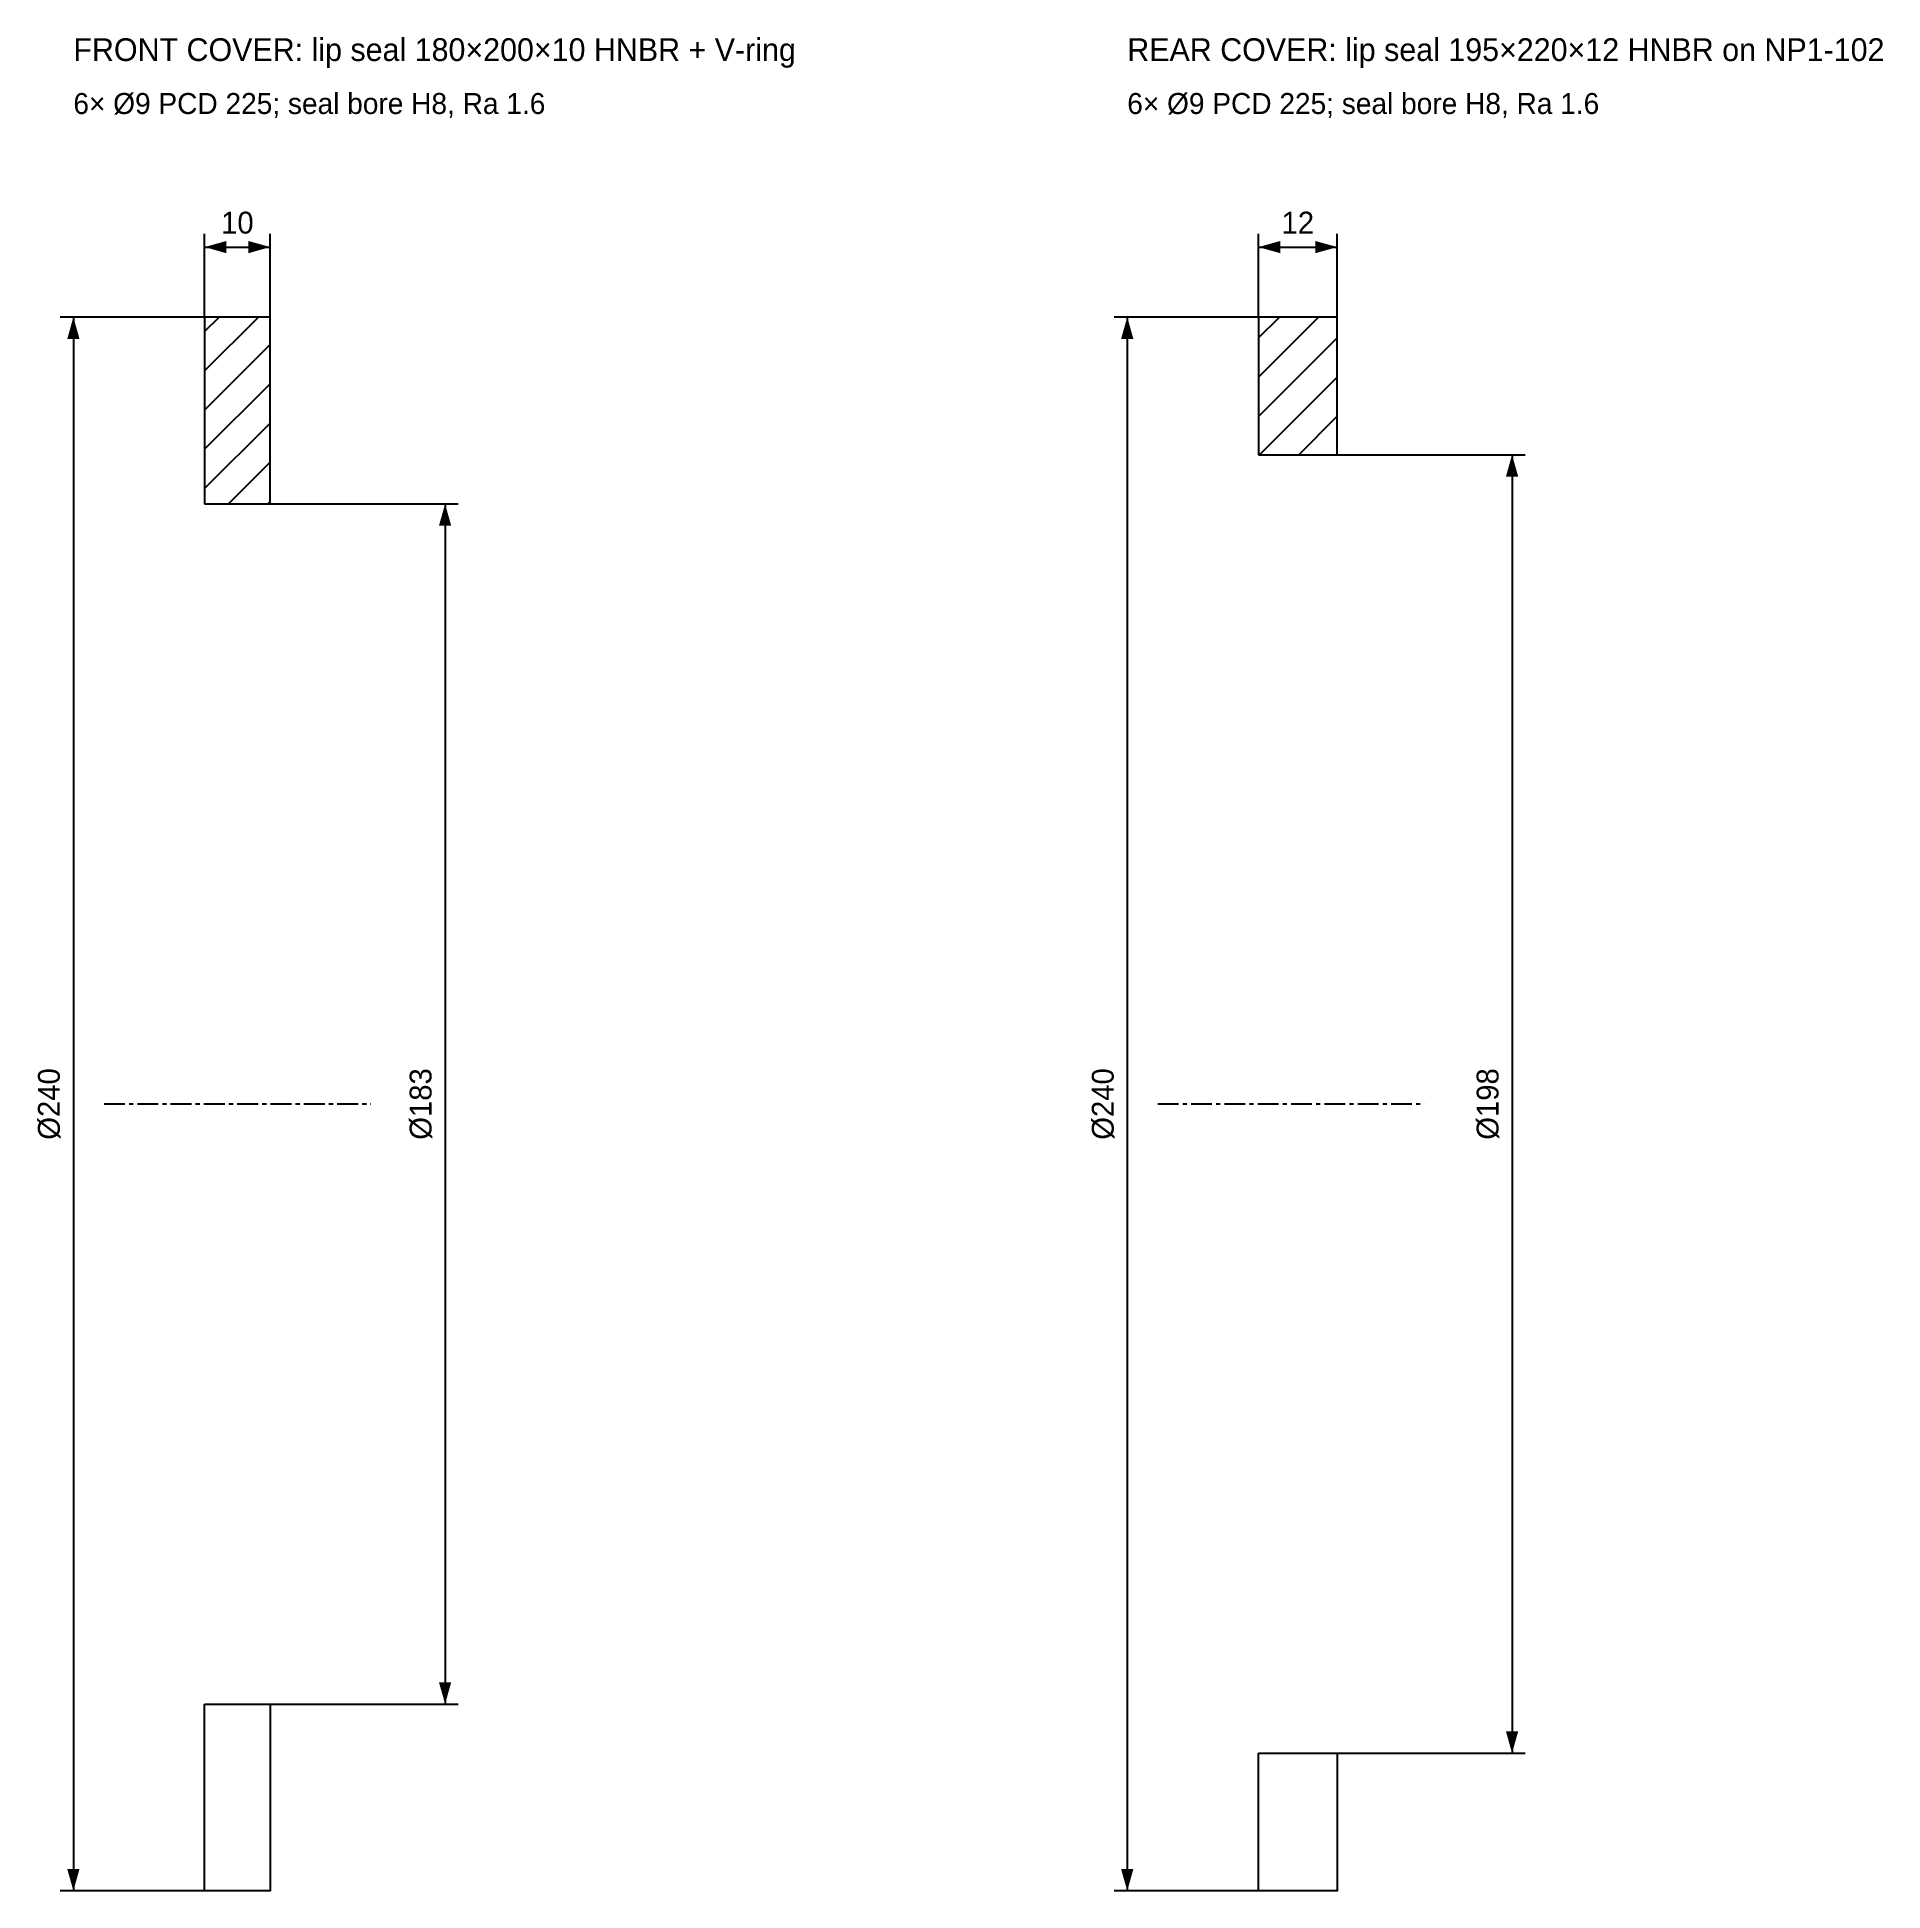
# Model space of a CAD drawing. Header units: millimetres. Extents: x -4 to 278, y -120 to 163.
import ezdxf
from ezdxf.enums import TextEntityAlignment as Align

# ---------------------------------------------------------------- set-up
doc = ezdxf.new("R2010")
doc.units = ezdxf.units.MM
doc.linetypes.add('CENTER', pattern=[5.08, 3.175, -0.635, 0.635, -0.635])
for name, color, linetype in [('CENTER', 1, 'CENTER'), ('DIM', 3, 'Continuous'), ('HATCH', 9, 'Continuous'), ('OUTLINE', 7, 'Continuous'), ('TEXT', 3, 'Continuous')]:
    doc.layers.add(name, color=color, linetype=linetype)

msp = doc.modelspace()

# ---------------------------------------------------------------- hatches: boundary and pattern name
at = {"layer": 'DIM'}
for points in [[(22, 130.67), (25.33, 129.73), (25.33, 131.6)], [(32, 130.67), (28.67, 131.6), (28.67, 129.73)], [(182.67, 130.67), (186, 129.73), (186, 131.6)], [(194.67, 130.67), (191.33, 131.6), (191.33, 129.73)], [(2, 120), (1.07, 116.67), (2.93, 116.67)], [(162.67, 120), (161.73, 116.67), (163.6, 116.67)], [(221.33, 99), (220.4, 95.67), (222.27, 95.67)], [(58.67, 91.5), (57.73, 88.17), (59.6, 88.17)], [(58.67, -91.5), (59.6, -88.17), (57.73, -88.17)], [(221.33, -99), (222.27, -95.67), (220.4, -95.67)], [(2, -120), (2.93, -116.67), (1.07, -116.67)], [(162.67, -120), (163.6, -116.67), (161.73, -116.67)]]:
    msp.add_hatch(color=7, dxfattribs=at).paths.add_polyline_path(points)
at = {"layer": 'HATCH'}
h = msp.add_hatch(dxfattribs=at)
h.set_pattern_fill('ANSI31', scale=1.3333)
h.paths.add_polyline_path([(22, 91.5), (32, 91.5), (32, 120), (22, 120)])
h = msp.add_hatch(dxfattribs=at)
h.set_pattern_fill('ANSI31', scale=1.33333)
h.paths.add_polyline_path([(182.67, 99), (194.67, 99), (194.67, 120), (182.67, 120)])

# ---------------------------------------------------------------- linework, layer by layer
at = {"layer": 'CENTER'}
for p, q in [((6.67, 0), (47.33, 0)), ((167.33, 0), (208, 0))]:
    msp.add_line(p, q, dxfattribs=at)
at = {"layer": 'DIM'}
for p, q in [((22, 120), (22, 132.67)), ((22, 130.67), (32, 130.67)), ((32, 120), (32, 132.67)), ((182.67, 120), (182.67, 132.67)), ((182.67, 130.67), (194.67, 130.67)), ((194.67, 120), (194.67, 132.67)), ((22, 120), (0, 120)), ((2, 120), (2, -120)), ((182.67, 120), (160.67, 120)), ((162.67, 120), (162.67, -120)), ((194.67, 99), (223.33, 99)), ((221.33, 99), (221.33, -99)), ((32, 91.5), (60.67, 91.5)), ((58.67, 91.5), (58.67, -91.5)), ((32, -91.5), (60.67, -91.5)), ((194.67, -99), (223.33, -99)), ((22, -120), (0, -120)), ((182.67, -120), (160.67, -120))]:
    msp.add_line(p, q, dxfattribs=at)
at = {"layer": 'OUTLINE'}
for points in [[(22, 91.5), (32, 91.5), (32, 120), (22, 120)], [(182.67, 99), (194.67, 99), (194.67, 120), (182.67, 120)], [(22, -91.5), (32, -91.5), (32, -120), (22, -120)], [(182.67, -99), (194.67, -99), (194.67, -120), (182.67, -120)]]:
    msp.add_lwpolyline(points, close=True, dxfattribs=at)

# ---------------------------------------------------------------- texts
at = {"layer": 'DIM'}
for s, p in [('10', (27, 131.73)), ('12', (188.67, 131.73))]:
    msp.add_text(s, height=3.333, dxfattribs=at).set_placement(p, align=Align.BOTTOM_CENTER)
for s, p in [('Ø240', (0.93, 0)), ('Ø183', (57.6, 0)), ('Ø240', (161.6, 0)), ('Ø198', (220.27, 0))]:
    msp.add_text(s, height=3.333, rotation=90, dxfattribs=at).set_placement(p, align=Align.BOTTOM_CENTER)
at = {"layer": 'TEXT'}
for s, height, p in [('FRONT COVER: lip seal 180×200×10 HNBR + V-ring', 3.4667, (2, 158)), ('REAR COVER: lip seal 195×220×12 HNBR on NP1-102', 3.4667, (162.67, 158)), ('6× Ø9 PCD 225; seal bore H8, Ra 1.6', 3.2, (2, 150)), ('6× Ø9 PCD 225; seal bore H8, Ra 1.6', 3.2, (162.67, 150))]:
    msp.add_text(s, height=height, dxfattribs=at).set_placement(p, align=Align.BOTTOM_LEFT)

doc.saveas('drawing.dxf')
